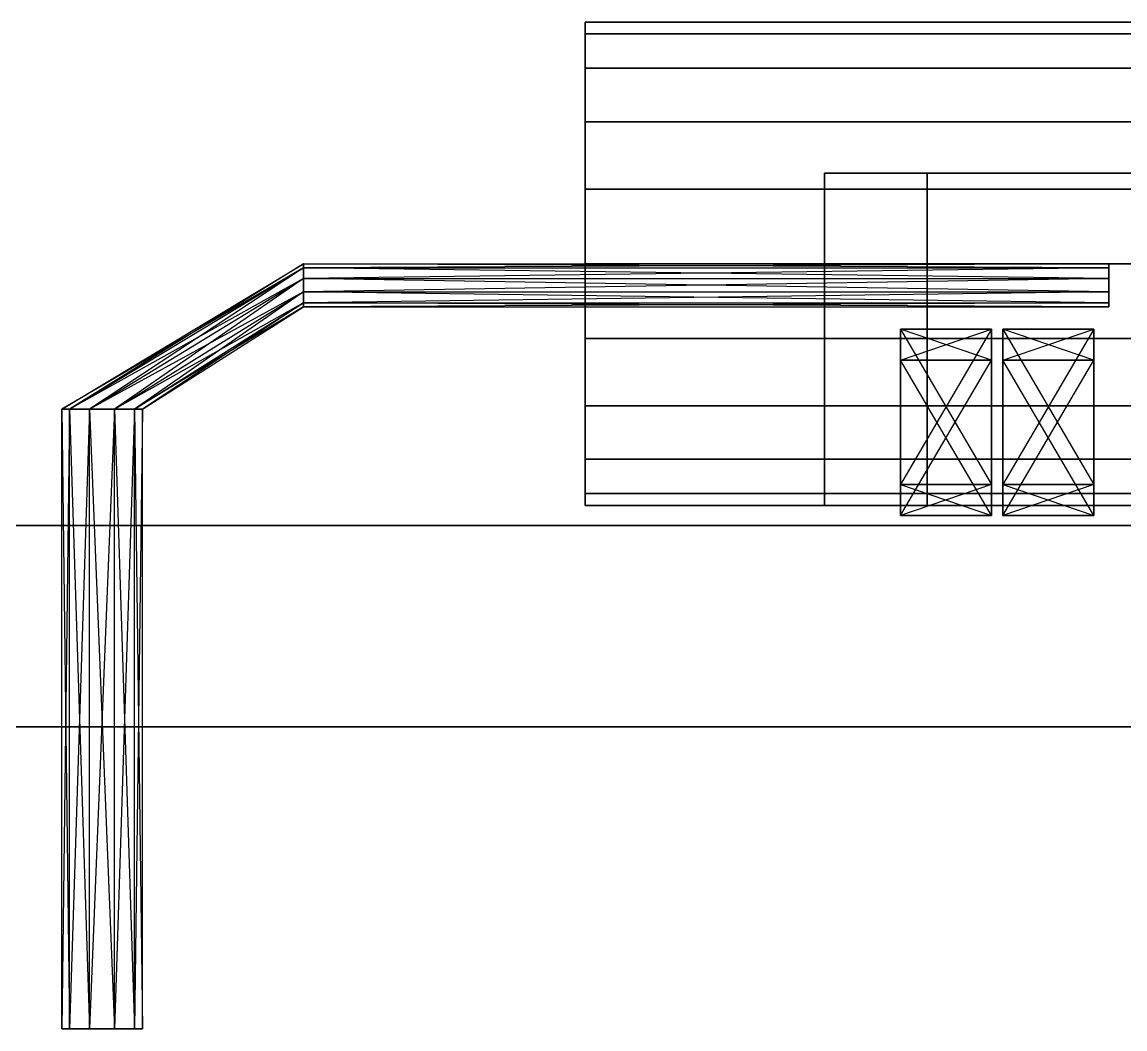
# Model space of a CAD drawing. Extents: x 0 to 4960, y -79 to 258.
# Drawn here: x 2764.4 to 2980, y -78.7 to 118.1 of the extents above; entities that cross this region are included whole.
import ezdxf

# ---------------------------------------------------------------- set-up
doc = ezdxf.new("R2010")
doc.units = 0
doc.layers.add('UB3D', color=1, linetype='CONTINUOUS')

msp = doc.modelspace()

# ---------------------------------------------------------------- linework, layer by layer
at = {"layer": 'UB3D', "color": 53}
for points in [[(3085.511811, 115.797926, -1074.599248), (3085.511811, 118.110217, -1060.00002), (2874.488189, 118.110217, -1060.00002), (2874.488189, 115.797926, -1074.599248)], [(3085.511811, 118.110217, -1060.00002), (3085.511811, 115.797926, -1045.400752), (2874.488189, 115.797926, -1045.400752), (2874.488189, 118.110217, -1060.00002)], [(2874.488189, 70.866142, -1060), (2874.488189, 115.797926, -1074.599248), (2874.488189, 118.110217, -1060.00002)], [(2874.488189, 70.866142, -1060), (2874.488189, 118.110217, -1060.00002), (2874.488189, 115.797926, -1045.400752)], [(3085.511811, 109.087397, -1087.769402), (3085.511811, 115.797926, -1074.599248), (2874.488189, 115.797926, -1074.599248), (2874.488189, 109.087397, -1087.769402)], [(3085.511811, 115.797926, -1045.400752), (3085.511811, 109.087397, -1032.230598), (2874.488189, 109.087397, -1032.230598), (2874.488189, 115.797926, -1045.400752)], [(2874.488189, 70.866142, -1060), (2874.488189, 109.087397, -1087.769402), (2874.488189, 115.797926, -1074.599248)], [(2874.488189, 70.866142, -1060), (2874.488189, 115.797926, -1045.400752), (2874.488189, 109.087397, -1032.230598)], [(3085.511811, 98.635504, -1098.221295), (3085.511811, 109.087397, -1087.769402), (2874.488189, 109.087397, -1087.769402), (2874.488189, 98.635504, -1098.221295)], [(3085.511811, 109.087397, -1032.230598), (3085.511811, 98.635504, -1021.778705), (2874.488189, 98.635504, -1021.778705), (2874.488189, 109.087397, -1032.230598)], [(2874.488189, 70.866142, -1060), (2874.488189, 98.635504, -1098.221295), (2874.488189, 109.087397, -1087.769402)], [(2874.488189, 70.866142, -1060), (2874.488189, 109.087397, -1032.230598), (2874.488189, 98.635504, -1021.778705)], [(3085.511811, 85.46535, -1104.931824), (3085.511811, 98.635504, -1098.221295), (2874.488189, 98.635504, -1098.221295), (2874.488189, 85.46535, -1104.931824)], [(3085.511811, 98.635504, -1021.778705), (3085.511811, 85.46535, -1015.068176), (2874.488189, 85.46535, -1015.068176), (2874.488189, 98.635504, -1021.778705)], [(2874.488189, 70.866142, -1060), (2874.488189, 85.46535, -1104.931824), (2874.488189, 98.635504, -1098.221295)], [(2874.488189, 70.866142, -1060), (2874.488189, 98.635504, -1021.778705), (2874.488189, 85.46535, -1015.068176)], [(3085.511811, 70.866122, -1107.244114), (3085.511811, 85.46535, -1104.931824), (2874.488189, 85.46535, -1104.931824), (2874.488189, 70.866122, -1107.244114)], [(3085.511811, 85.46535, -1015.068176), (3085.511811, 70.866122, -1012.755886), (2874.488189, 70.866122, -1012.755886), (2874.488189, 85.46535, -1015.068176)], [(2874.488189, 70.866142, -1060), (2874.488189, 70.866122, -1107.244114), (2874.488189, 85.46535, -1104.931824)], [(2874.488189, 70.866142, -1060), (2874.488189, 85.46535, -1015.068176), (2874.488189, 70.866122, -1012.755886)], [(2874.488189, 70.866142, -1060), (2874.488189, 23.622067, -1060.00002), (2874.488189, 25.934357, -1074.599248)], [(2874.488189, 70.866142, -1060), (2874.488189, 25.934357, -1074.599248), (2874.488189, 32.644886, -1087.769402)], [(2874.488189, 70.866142, -1060), (2874.488189, 32.644886, -1087.769402), (2874.488189, 43.096779, -1098.221295)], [(2874.488189, 70.866142, -1060), (2874.488189, 43.096779, -1098.221295), (2874.488189, 56.266933, -1104.931824)], [(2874.488189, 70.866142, -1060), (2874.488189, 56.266933, -1104.931824), (2874.488189, 70.866122, -1107.244114)], [(2874.488189, 70.866142, -1060), (2874.488189, 70.866122, -1012.755886), (2874.488189, 56.266933, -1015.068176)], [(2874.488189, 70.866142, -1060), (2874.488189, 56.266933, -1015.068176), (2874.488189, 43.096779, -1021.778705)], [(2874.488189, 70.866142, -1060), (2874.488189, 43.096779, -1021.778705), (2874.488189, 32.644886, -1032.230598)], [(2874.488189, 70.866142, -1060), (2874.488189, 32.644886, -1032.230598), (2874.488189, 25.934357, -1045.400752)], [(3085.511811, 56.266933, -1104.931824), (3085.511811, 70.866122, -1107.244114), (2874.488189, 70.866122, -1107.244114), (2874.488189, 56.266933, -1104.931824)], [(3085.511811, 70.866122, -1012.755886), (3085.511811, 56.266933, -1015.068176), (2874.488189, 56.266933, -1015.068176), (2874.488189, 70.866122, -1012.755886)], [(3085.511811, 43.096779, -1098.221295), (3085.511811, 56.266933, -1104.931824), (2874.488189, 56.266933, -1104.931824), (2874.488189, 43.096779, -1098.221295)], [(3085.511811, 56.266933, -1015.068176), (3085.511811, 43.096779, -1021.778705), (2874.488189, 43.096779, -1021.778705), (2874.488189, 56.266933, -1015.068176)], [(3085.511811, 32.644886, -1087.769402), (3085.511811, 43.096779, -1098.221295), (2874.488189, 43.096779, -1098.221295), (2874.488189, 32.644886, -1087.769402)], [(3085.511811, 43.096779, -1021.778705), (3085.511811, 32.644886, -1032.230598), (2874.488189, 32.644886, -1032.230598), (2874.488189, 43.096779, -1021.778705)], [(3085.511811, 25.934357, -1074.599248), (3085.511811, 32.644886, -1087.769402), (2874.488189, 32.644886, -1087.769402), (2874.488189, 25.934357, -1074.599248)], [(3085.511811, 32.644886, -1032.230598), (3085.511811, 25.934357, -1045.400752), (2874.488189, 25.934357, -1045.400752), (2874.488189, 32.644886, -1032.230598)], [(3085.511811, 23.622067, -1060.00002), (3085.511811, 25.934357, -1074.599248), (2874.488189, 25.934357, -1074.599248), (2874.488189, 23.622067, -1060.00002)], [(3085.511811, 25.934357, -1045.400752), (3085.511811, 23.622067, -1060.00002), (2874.488189, 23.622067, -1060.00002), (2874.488189, 25.934357, -1045.400752)]]:
    msp.add_3dface(points, dxfattribs=at)
at = {"layer": 'UB3D', "color": 27}
for points in [[(2921.259843, 23.622047, -2738.582677), (2921.259843, 23.622047, -2581.102362), (2921.259843, 88.582677, -2581.102362), (2921.259843, 88.582677, -2738.582677)], [(2921.259843, 23.622047, -2581.102362), (3118.110236, 23.622047, -2581.102362), (3118.110236, 88.582677, -2581.102362), (2921.259843, 88.582677, -2581.102362)], [(3118.110236, 23.622047, -2738.582677), (2921.259843, 23.622047, -2738.582677), (2921.259843, 88.582677, -2738.582677), (3118.110236, 88.582677, -2738.582677)], [(3118.110236, 88.582677, -2738.582677), (3118.110236, 88.582677, -2581.102362), (2921.259843, 88.582677, -2581.102362)], [(3118.110236, 88.582677, -2738.582677), (2921.259843, 88.582677, -2581.102362), (2921.259843, 88.582677, -2738.582677)], [(3118.110236, 88.582677, -2738.582677), (2921.259843, 88.582677, -2738.582677), (3118.110236, 88.582677, -2738.582677)], [(2941.338583, 23.622047, -3518.503937), (2941.338583, 23.622047, -3361.023622), (2941.338583, 88.582677, -3361.023622), (2941.338583, 88.582677, -3518.503937)], [(2941.338583, 23.622047, -3361.023622), (3138.188976, 23.622047, -3361.023622), (3138.188976, 88.582677, -3361.023622), (2941.338583, 88.582677, -3361.023622)], [(3138.188976, 23.622047, -3518.503937), (2941.338583, 23.622047, -3518.503937), (2941.338583, 88.582677, -3518.503937), (3138.188976, 88.582677, -3518.503937)], [(3138.188976, 88.582677, -3518.503937), (3138.188976, 88.582677, -3361.023622), (2941.338583, 88.582677, -3361.023622)], [(3138.188976, 88.582677, -3518.503937), (2941.338583, 88.582677, -3361.023622), (2941.338583, 88.582677, -3518.503937)], [(3138.188976, 88.582677, -3518.503937), (2941.338583, 88.582677, -3518.503937), (3138.188976, 88.582677, -3518.503937)], [(2921.259843, 23.622047, -2738.582677), (2921.259843, 23.622047, -2581.102362), (3118.110236, 23.622047, -2581.102362)], [(2921.259843, 23.622047, -2738.582677), (3118.110236, 23.622047, -2581.102362), (3118.110236, 23.622047, -2738.582677)], [(2921.259843, 23.622047, -2738.582677), (3118.110236, 23.622047, -2738.582677), (2921.259843, 23.622047, -2738.582677)], [(2941.338583, 23.622047, -3518.503937), (2941.338583, 23.622047, -3361.023622), (3138.188976, 23.622047, -3361.023622)], [(2941.338583, 23.622047, -3518.503937), (3138.188976, 23.622047, -3361.023622), (3138.188976, 23.622047, -3518.503937)], [(2941.338583, 23.622047, -3518.503937), (3138.188976, 23.622047, -3518.503937), (2941.338583, 23.622047, -3518.503937)]]:
    msp.add_3dface(points, dxfattribs=at)
at = {"layer": 'UB3D', "color": 254}
for points in [[(2819.370079, 70.065157, -1055.370079), (2772.125984, 42.423071, -1060), (2819.370079, 70.870118, -1060)], [(2772.125984, 42.423071, -1060), (2819.370079, 70.870118, -1060), (2773.629921, 42.423071, -1064.629921)], [(2773.629921, 42.423071, -1055.370079), (2819.370079, 70.065157, -1055.370079), (2772.125984, 42.423071, -1060)], [(2819.370079, 70.870118, -1060), (2773.629921, 42.423071, -1064.629921), (2819.370079, 70.065157, -1064.629921)], [(2819.370079, 67.957953, -1052.511811), (2773.629921, 42.423071, -1055.370079), (2819.370079, 70.065157, -1055.370079)], [(2773.629921, 42.423071, -1064.629921), (2819.370079, 70.065157, -1064.629921), (2777.566929, 42.423071, -1067.488189)], [(2819.370079, 70.065157, -1064.629921), (2777.566929, 42.423071, -1067.488189), (2819.370079, 67.957953, -1067.488189)], [(2819.370079, 70.065157, -1055.370079), (2976.850394, 70.065157, -1055.370079), (2819.370079, 70.870118, -1060)], [(2976.850394, 70.065157, -1055.370079), (2819.370079, 70.870118, -1060), (2976.850394, 70.870118, -1060)], [(2819.370079, 70.870118, -1060), (2976.850394, 70.870118, -1060), (2819.370079, 70.065157, -1064.629921)], [(2976.850394, 70.870118, -1060), (2819.370079, 70.065157, -1064.629921), (2976.850394, 70.065157, -1064.629921)], [(2819.370079, 67.957953, -1052.511811), (2976.850394, 67.957953, -1052.511811), (2819.370079, 70.065157, -1055.370079)], [(2976.850394, 67.957953, -1052.511811), (2819.370079, 70.065157, -1055.370079), (2976.850394, 70.065157, -1055.370079)], [(2819.370079, 70.065157, -1064.629921), (2976.850394, 70.065157, -1064.629921), (2819.370079, 67.957953, -1067.488189)], [(2976.850394, 70.065157, -1064.629921), (2819.370079, 67.957953, -1067.488189), (2976.850394, 67.957953, -1067.488189)], [(2976.850394, 66.655709, -1060), (2976.850394, 70.065157, -1064.629921), (2976.850394, 70.870118, -1060)], [(2976.850394, 66.655709, -1060), (2976.850394, 70.870118, -1060), (2976.850394, 70.065157, -1055.370079)], [(2976.850394, 66.655709, -1060), (2976.850394, 67.957953, -1067.488189), (2976.850394, 70.065157, -1064.629921)], [(2976.850394, 66.655709, -1060), (2976.850394, 70.065157, -1055.370079), (2976.850394, 67.957953, -1052.511811)], [(2777.566929, 42.423071, -1052.511811), (2819.370079, 67.957953, -1052.511811), (2773.629921, 42.423071, -1055.370079)], [(2819.370079, 65.353465, -1052.511811), (2777.566929, 42.423071, -1052.511811), (2819.370079, 67.957953, -1052.511811)], [(2777.566929, 42.423071, -1067.488189), (2819.370079, 67.957953, -1067.488189), (2782.433071, 42.423071, -1067.488189)], [(2819.370079, 67.957953, -1067.488189), (2782.433071, 42.423071, -1067.488189), (2819.370079, 65.353465, -1067.488189)], [(2819.370079, 65.353465, -1052.511811), (2976.850394, 65.353465, -1052.511811), (2819.370079, 67.957953, -1052.511811)], [(2976.850394, 65.353465, -1052.511811), (2819.370079, 67.957953, -1052.511811), (2976.850394, 67.957953, -1052.511811)], [(2819.370079, 67.957953, -1067.488189), (2976.850394, 67.957953, -1067.488189), (2819.370079, 65.353465, -1067.488189)], [(2976.850394, 67.957953, -1067.488189), (2819.370079, 65.353465, -1067.488189), (2976.850394, 65.353465, -1067.488189)], [(2976.850394, 66.655709, -1060), (2976.850394, 65.353465, -1067.488189), (2976.850394, 67.957953, -1067.488189)], [(2976.850394, 66.655709, -1060), (2976.850394, 67.957953, -1052.511811), (2976.850394, 65.353465, -1052.511811)], [(2782.433071, 42.423071, -1052.511811), (2819.370079, 65.353465, -1052.511811), (2777.566929, 42.423071, -1052.511811)], [(2819.370079, 63.246299, -1055.370079), (2782.433071, 42.423071, -1052.511811), (2819.370079, 65.353465, -1052.511811)], [(2782.433071, 42.423071, -1067.488189), (2819.370079, 65.353465, -1067.488189), (2786.370079, 42.423071, -1064.629921)], [(2819.370079, 65.353465, -1067.488189), (2786.370079, 42.423071, -1064.629921), (2819.370079, 63.246299, -1064.629921)], [(2819.370079, 63.246299, -1055.370079), (2976.850394, 63.246299, -1055.370079), (2819.370079, 65.353465, -1052.511811)], [(2976.850394, 63.246299, -1055.370079), (2819.370079, 65.353465, -1052.511811), (2976.850394, 65.353465, -1052.511811)], [(2819.370079, 65.353465, -1067.488189), (2976.850394, 65.353465, -1067.488189), (2819.370079, 63.246299, -1064.629921)], [(2976.850394, 65.353465, -1067.488189), (2819.370079, 63.246299, -1064.629921), (2976.850394, 63.246299, -1064.629921)], [(2976.850394, 66.655709, -1060), (2976.850394, 62.441339, -1060), (2976.850394, 63.246299, -1064.629921)], [(2976.850394, 66.655709, -1060), (2976.850394, 63.246299, -1064.629921), (2976.850394, 65.353465, -1067.488189)], [(2976.850394, 66.655709, -1060), (2976.850394, 65.353465, -1052.511811), (2976.850394, 63.246299, -1055.370079)], [(2976.850394, 66.655709, -1060), (2976.850394, 63.246299, -1055.370079), (2976.850394, 62.441339, -1060)], [(2786.370079, 42.423071, -1060), (2819.370079, 63.246299, -1055.370079), (2782.433071, 42.423071, -1052.511811)], [(2819.370079, 62.441339, -1060), (2786.370079, 42.423071, -1060), (2819.370079, 63.246299, -1055.370079)], [(2786.370079, 42.423071, -1064.629921), (2819.370079, 63.246299, -1064.629921), (2787.874016, 42.423071, -1060)], [(2819.370079, 63.246299, -1064.629921), (2787.874016, 42.423071, -1060), (2819.370079, 62.441339, -1060)], [(2819.370079, 62.441339, -1060), (2976.850394, 62.441339, -1060), (2819.370079, 63.246299, -1055.370079)], [(2976.850394, 62.441339, -1060), (2819.370079, 63.246299, -1055.370079), (2976.850394, 63.246299, -1055.370079)], [(2819.370079, 63.246299, -1064.629921), (2976.850394, 63.246299, -1064.629921), (2819.370079, 62.441339, -1060)], [(2976.850394, 63.246299, -1064.629921), (2819.370079, 62.441339, -1060), (2976.850394, 62.441339, -1060)], [(2787.874016, 42.423071, -1060), (2819.370079, 62.441339, -1060), (2786.370079, 42.423071, -1060)], [(2953.897598, 52.001299, -2602.913386), (2936.102402, 52.001299, -2602.913386), (2953.897598, 58.070866, -2602.913386)], [(2936.102402, 52.001299, -2602.913386), (2953.897598, 58.070866, -2602.913386), (2936.102402, 58.070866, -2602.913386)], [(2953.897598, 58.070866, -2602.913386), (2936.102402, 58.070866, -2602.913386), (2953.897598, 58.070866, -2555.669291)], [(2936.102402, 58.070866, -2602.913386), (2953.897598, 58.070866, -2555.669291), (2936.102402, 58.070866, -2555.669291)], [(2953.897598, 58.070866, -2555.669291), (2936.102402, 58.070866, -2555.669291), (2953.897598, 27.723071, -2555.669291)], [(2936.102402, 58.070866, -2555.669291), (2953.897598, 27.723071, -2555.669291), (2936.102402, 27.723071, -2555.669291)], [(2936.102402, 52.001299, -2563.543307), (2936.102402, 27.723071, -2555.669291), (2936.102402, 58.070866, -2555.669291)], [(2936.102402, 27.723071, -2555.669291), (2936.102402, 58.070866, -2555.669291), (2936.102402, 52.001299, -2563.543307)], [(2936.102402, 58.070866, -2555.669291), (2936.102402, 52.001299, -2563.543307), (2936.102402, 52.001299, -2602.913386)], [(2936.102402, 52.001299, -2563.543307), (2936.102402, 52.001299, -2602.913386), (2936.102402, 58.070866, -2555.669291)], [(2936.102402, 52.001299, -2602.913386), (2936.102402, 58.070866, -2555.669291), (2936.102402, 58.070866, -2602.913386)], [(2936.102402, 58.070866, -2555.669291), (2936.102402, 58.070866, -2602.913386), (2936.102402, 52.001299, -2602.913386)], [(2936.102402, 52.001299, -2717.086614), (2953.897598, 52.001299, -2717.086614), (2936.102402, 58.070866, -2717.086614)], [(2953.897598, 52.001299, -2717.086614), (2936.102402, 58.070866, -2717.086614), (2953.897598, 58.070866, -2717.086614)], [(2936.102402, 58.070866, -2717.086614), (2953.897598, 58.070866, -2717.086614), (2936.102402, 58.070866, -2764.330709)], [(2953.897598, 58.070866, -2717.086614), (2936.102402, 58.070866, -2764.330709), (2953.897598, 58.070866, -2764.330709)], [(2936.102402, 58.070866, -2764.330709), (2953.897598, 58.070866, -2764.330709), (2936.102402, 27.723071, -2764.330709)], [(2953.897598, 58.070866, -2764.330709), (2936.102402, 27.723071, -2764.330709), (2953.897598, 27.723071, -2764.330709)], [(2936.102402, 52.001299, -2756.456693), (2936.102402, 27.723071, -2764.330709), (2936.102402, 58.070866, -2764.330709)], [(2936.102402, 27.723071, -2764.330709), (2936.102402, 58.070866, -2764.330709), (2936.102402, 52.001299, -2756.456693)], [(2936.102402, 58.070866, -2764.330709), (2936.102402, 52.001299, -2756.456693), (2936.102402, 52.001299, -2717.086614)], [(2936.102402, 52.001299, -2756.456693), (2936.102402, 52.001299, -2717.086614), (2936.102402, 58.070866, -2764.330709)], [(2936.102402, 52.001299, -2717.086614), (2936.102402, 58.070866, -2764.330709), (2936.102402, 58.070866, -2717.086614)], [(2936.102402, 58.070866, -2764.330709), (2936.102402, 58.070866, -2717.086614), (2936.102402, 52.001299, -2717.086614)], [(2953.897598, 52.001299, -2563.543307), (2953.897598, 27.723071, -2555.669291), (2953.897598, 58.070866, -2555.669291)], [(2953.897598, 27.723071, -2555.669291), (2953.897598, 58.070866, -2555.669291), (2953.897598, 52.001299, -2563.543307)], [(2953.897598, 58.070866, -2555.669291), (2953.897598, 52.001299, -2563.543307), (2953.897598, 52.001299, -2602.913386)], [(2953.897598, 52.001299, -2563.543307), (2953.897598, 52.001299, -2602.913386), (2953.897598, 58.070866, -2555.669291)], [(2953.897598, 52.001299, -2602.913386), (2953.897598, 58.070866, -2555.669291), (2953.897598, 58.070866, -2602.913386)], [(2953.897598, 58.070866, -2555.669291), (2953.897598, 58.070866, -2602.913386), (2953.897598, 52.001299, -2602.913386)], [(2953.897598, 52.001299, -2756.456693), (2953.897598, 27.723071, -2764.330709), (2953.897598, 58.070866, -2764.330709)], [(2953.897598, 27.723071, -2764.330709), (2953.897598, 58.070866, -2764.330709), (2953.897598, 52.001299, -2756.456693)], [(2953.897598, 58.070866, -2764.330709), (2953.897598, 52.001299, -2756.456693), (2953.897598, 52.001299, -2717.086614)], [(2953.897598, 52.001299, -2756.456693), (2953.897598, 52.001299, -2717.086614), (2953.897598, 58.070866, -2764.330709)], [(2953.897598, 52.001299, -2717.086614), (2953.897598, 58.070866, -2764.330709), (2953.897598, 58.070866, -2717.086614)], [(2953.897598, 58.070866, -2764.330709), (2953.897598, 58.070866, -2717.086614), (2953.897598, 52.001299, -2717.086614)], [(2973.897598, 52.001299, -3382.913386), (2956.102402, 52.001299, -3382.913386), (2973.897598, 58.070866, -3382.913386)], [(2956.102402, 52.001299, -3382.913386), (2973.897598, 58.070866, -3382.913386), (2956.102402, 58.070866, -3382.913386)], [(2973.897598, 58.070866, -3382.913386), (2956.102402, 58.070866, -3382.913386), (2973.897598, 58.070866, -3335.669291)], [(2956.102402, 58.070866, -3382.913386), (2973.897598, 58.070866, -3335.669291), (2956.102402, 58.070866, -3335.669291)], [(2973.897598, 58.070866, -3335.669291), (2956.102402, 58.070866, -3335.669291), (2973.897598, 27.723071, -3335.669291)], [(2956.102402, 58.070866, -3335.669291), (2973.897598, 27.723071, -3335.669291), (2956.102402, 27.723071, -3335.669291)], [(2956.102402, 52.001299, -3343.543307), (2956.102402, 27.723071, -3335.669291), (2956.102402, 58.070866, -3335.669291)], [(2956.102402, 27.723071, -3335.669291), (2956.102402, 58.070866, -3335.669291), (2956.102402, 52.001299, -3343.543307)], [(2956.102402, 58.070866, -3335.669291), (2956.102402, 52.001299, -3343.543307), (2956.102402, 52.001299, -3382.913386)], [(2956.102402, 52.001299, -3343.543307), (2956.102402, 52.001299, -3382.913386), (2956.102402, 58.070866, -3335.669291)], [(2956.102402, 52.001299, -3382.913386), (2956.102402, 58.070866, -3335.669291), (2956.102402, 58.070866, -3382.913386)], [(2956.102402, 58.070866, -3335.669291), (2956.102402, 58.070866, -3382.913386), (2956.102402, 52.001299, -3382.913386)], [(2956.102402, 52.001299, -3497.086614), (2973.897598, 52.001299, -3497.086614), (2956.102402, 58.070866, -3497.086614)], [(2973.897598, 52.001299, -3497.086614), (2956.102402, 58.070866, -3497.086614), (2973.897598, 58.070866, -3497.086614)], [(2956.102402, 58.070866, -3497.086614), (2973.897598, 58.070866, -3497.086614), (2956.102402, 58.070866, -3544.330709)], [(2973.897598, 58.070866, -3497.086614), (2956.102402, 58.070866, -3544.330709), (2973.897598, 58.070866, -3544.330709)], [(2956.102402, 58.070866, -3544.330709), (2973.897598, 58.070866, -3544.330709), (2956.102402, 27.723071, -3544.330709)], [(2973.897598, 58.070866, -3544.330709), (2956.102402, 27.723071, -3544.330709), (2973.897598, 27.723071, -3544.330709)], [(2956.102402, 52.001299, -3536.456693), (2956.102402, 27.723071, -3544.330709), (2956.102402, 58.070866, -3544.330709)], [(2956.102402, 27.723071, -3544.330709), (2956.102402, 58.070866, -3544.330709), (2956.102402, 52.001299, -3536.456693)], [(2956.102402, 58.070866, -3544.330709), (2956.102402, 52.001299, -3536.456693), (2956.102402, 52.001299, -3497.086614)], [(2956.102402, 52.001299, -3536.456693), (2956.102402, 52.001299, -3497.086614), (2956.102402, 58.070866, -3544.330709)], [(2956.102402, 52.001299, -3497.086614), (2956.102402, 58.070866, -3544.330709), (2956.102402, 58.070866, -3497.086614)], [(2956.102402, 58.070866, -3544.330709), (2956.102402, 58.070866, -3497.086614), (2956.102402, 52.001299, -3497.086614)], [(2973.897598, 52.001299, -3343.543307), (2973.897598, 27.723071, -3335.669291), (2973.897598, 58.070866, -3335.669291)], [(2973.897598, 27.723071, -3335.669291), (2973.897598, 58.070866, -3335.669291), (2973.897598, 52.001299, -3343.543307)], [(2973.897598, 58.070866, -3335.669291), (2973.897598, 52.001299, -3343.543307), (2973.897598, 52.001299, -3382.913386)], [(2973.897598, 52.001299, -3343.543307), (2973.897598, 52.001299, -3382.913386), (2973.897598, 58.070866, -3335.669291)], [(2973.897598, 52.001299, -3382.913386), (2973.897598, 58.070866, -3335.669291), (2973.897598, 58.070866, -3382.913386)], [(2973.897598, 58.070866, -3335.669291), (2973.897598, 58.070866, -3382.913386), (2973.897598, 52.001299, -3382.913386)], [(2973.897598, 52.001299, -3536.456693), (2973.897598, 27.723071, -3544.330709), (2973.897598, 58.070866, -3544.330709)], [(2973.897598, 27.723071, -3544.330709), (2973.897598, 58.070866, -3544.330709), (2973.897598, 52.001299, -3536.456693)], [(2973.897598, 58.070866, -3544.330709), (2973.897598, 52.001299, -3536.456693), (2973.897598, 52.001299, -3497.086614)], [(2973.897598, 52.001299, -3536.456693), (2973.897598, 52.001299, -3497.086614), (2973.897598, 58.070866, -3544.330709)], [(2973.897598, 52.001299, -3497.086614), (2973.897598, 58.070866, -3544.330709), (2973.897598, 58.070866, -3497.086614)], [(2973.897598, 58.070866, -3544.330709), (2973.897598, 58.070866, -3497.086614), (2973.897598, 52.001299, -3497.086614)], [(2953.897598, 21.653543, -2563.543307), (2936.102402, 21.653543, -2563.543307), (2953.897598, 52.001299, -2563.543307)], [(2936.102402, 21.653543, -2563.543307), (2953.897598, 52.001299, -2563.543307), (2936.102402, 52.001299, -2563.543307)], [(2953.897598, 52.001299, -2563.543307), (2936.102402, 52.001299, -2563.543307), (2953.897598, 52.001299, -2602.913386)], [(2936.102402, 52.001299, -2563.543307), (2953.897598, 52.001299, -2602.913386), (2936.102402, 52.001299, -2602.913386)], [(2936.102402, 27.723071, -2555.669291), (2936.102402, 21.653543, -2563.543307), (2936.102402, 52.001299, -2563.543307)], [(2936.102402, 21.653543, -2563.543307), (2936.102402, 52.001299, -2563.543307), (2936.102402, 27.723071, -2555.669291)], [(2936.102402, 21.653543, -2756.456693), (2953.897598, 21.653543, -2756.456693), (2936.102402, 52.001299, -2756.456693)], [(2953.897598, 21.653543, -2756.456693), (2936.102402, 52.001299, -2756.456693), (2953.897598, 52.001299, -2756.456693)], [(2936.102402, 52.001299, -2756.456693), (2953.897598, 52.001299, -2756.456693), (2936.102402, 52.001299, -2717.086614)], [(2953.897598, 52.001299, -2756.456693), (2936.102402, 52.001299, -2717.086614), (2953.897598, 52.001299, -2717.086614)], [(2936.102402, 21.653543, -2764.330709), (2936.102402, 21.653543, -2756.456693), (2936.102402, 52.001299, -2756.456693)], [(2936.102402, 21.653543, -2756.456693), (2936.102402, 52.001299, -2756.456693), (2936.102402, 27.723071, -2764.330709)], [(2953.897598, 21.653543, -2555.669291), (2953.897598, 21.653543, -2563.543307), (2953.897598, 52.001299, -2563.543307)], [(2953.897598, 21.653543, -2563.543307), (2953.897598, 52.001299, -2563.543307), (2953.897598, 27.723071, -2555.669291)], [(2953.897598, 27.723071, -2764.330709), (2953.897598, 21.653543, -2756.456693), (2953.897598, 52.001299, -2756.456693)], [(2953.897598, 21.653543, -2756.456693), (2953.897598, 52.001299, -2756.456693), (2953.897598, 27.723071, -2764.330709)], [(2973.897598, 21.653543, -3343.543307), (2956.102402, 21.653543, -3343.543307), (2973.897598, 52.001299, -3343.543307)], [(2956.102402, 21.653543, -3343.543307), (2973.897598, 52.001299, -3343.543307), (2956.102402, 52.001299, -3343.543307)], [(2973.897598, 52.001299, -3343.543307), (2956.102402, 52.001299, -3343.543307), (2973.897598, 52.001299, -3382.913386)], [(2956.102402, 52.001299, -3343.543307), (2973.897598, 52.001299, -3382.913386), (2956.102402, 52.001299, -3382.913386)], [(2956.102402, 27.723071, -3335.669291), (2956.102402, 21.653543, -3343.543307), (2956.102402, 52.001299, -3343.543307)], [(2956.102402, 21.653543, -3343.543307), (2956.102402, 52.001299, -3343.543307), (2956.102402, 27.723071, -3335.669291)], [(2956.102402, 21.653543, -3536.456693), (2973.897598, 21.653543, -3536.456693), (2956.102402, 52.001299, -3536.456693)], [(2973.897598, 21.653543, -3536.456693), (2956.102402, 52.001299, -3536.456693), (2973.897598, 52.001299, -3536.456693)], [(2956.102402, 52.001299, -3536.456693), (2973.897598, 52.001299, -3536.456693), (2956.102402, 52.001299, -3497.086614)], [(2973.897598, 52.001299, -3536.456693), (2956.102402, 52.001299, -3497.086614), (2973.897598, 52.001299, -3497.086614)], [(2956.102402, 21.653543, -3544.330709), (2956.102402, 21.653543, -3536.456693), (2956.102402, 52.001299, -3536.456693)], [(2956.102402, 21.653543, -3536.456693), (2956.102402, 52.001299, -3536.456693), (2956.102402, 27.723071, -3544.330709)], [(2973.897598, 21.653543, -3335.669291), (2973.897598, 21.653543, -3343.543307), (2973.897598, 52.001299, -3343.543307)], [(2973.897598, 21.653543, -3343.543307), (2973.897598, 52.001299, -3343.543307), (2973.897598, 27.723071, -3335.669291)], [(2973.897598, 27.723071, -3544.330709), (2973.897598, 21.653543, -3536.456693), (2973.897598, 52.001299, -3536.456693)], [(2973.897598, 21.653543, -3536.456693), (2973.897598, 52.001299, -3536.456693), (2973.897598, 27.723071, -3544.330709)], [(2773.629921, -78.740157, -1055.370079), (2773.629921, 42.423071, -1055.370079), (2772.125984, -78.740157, -1060)], [(2773.629921, 42.423071, -1055.370079), (2772.125984, -78.740157, -1060), (2772.125984, 42.423071, -1060)], [(2772.125984, -78.740157, -1060), (2772.125984, 42.423071, -1060), (2773.629921, -78.740157, -1064.629921)], [(2772.125984, 42.423071, -1060), (2773.629921, -78.740157, -1064.629921), (2773.629921, 42.423071, -1064.629921)], [(2777.566929, -78.740157, -1052.511811), (2777.566929, 42.423071, -1052.511811), (2773.629921, -78.740157, -1055.370079)], [(2777.566929, 42.423071, -1052.511811), (2773.629921, -78.740157, -1055.370079), (2773.629921, 42.423071, -1055.370079)], [(2773.629921, -78.740157, -1064.629921), (2773.629921, 42.423071, -1064.629921), (2777.566929, -78.740157, -1067.488189)], [(2773.629921, 42.423071, -1064.629921), (2777.566929, -78.740157, -1067.488189), (2777.566929, 42.423071, -1067.488189)], [(2782.433071, -78.740157, -1052.511811), (2782.433071, 42.423071, -1052.511811), (2777.566929, -78.740157, -1052.511811)], [(2782.433071, 42.423071, -1052.511811), (2777.566929, -78.740157, -1052.511811), (2777.566929, 42.423071, -1052.511811)], [(2777.566929, -78.740157, -1067.488189), (2777.566929, 42.423071, -1067.488189), (2782.433071, -78.740157, -1067.488189)], [(2777.566929, 42.423071, -1067.488189), (2782.433071, -78.740157, -1067.488189), (2782.433071, 42.423071, -1067.488189)], [(2786.370079, -78.740157, -1055.370079), (2786.370079, 42.423071, -1060), (2782.433071, -78.740157, -1052.511811)], [(2786.370079, 42.423071, -1060), (2782.433071, -78.740157, -1052.511811), (2782.433071, 42.423071, -1052.511811)], [(2782.433071, -78.740157, -1067.488189), (2782.433071, 42.423071, -1067.488189), (2786.370079, -78.740157, -1064.629921)], [(2782.433071, 42.423071, -1067.488189), (2786.370079, -78.740157, -1064.629921), (2786.370079, 42.423071, -1064.629921)], [(2787.874016, -78.740157, -1060), (2787.874016, 42.423071, -1060), (2786.370079, -78.740157, -1055.370079)], [(2787.874016, 42.423071, -1060), (2786.370079, -78.740157, -1055.370079), (2786.370079, 42.423071, -1060)], [(2786.370079, -78.740157, -1064.629921), (2786.370079, 42.423071, -1064.629921), (2787.874016, -78.740157, -1060)], [(2786.370079, 42.423071, -1064.629921), (2787.874016, -78.740157, -1060), (2787.874016, 42.423071, -1060)], [(2953.897598, 27.723071, -2555.669291), (2936.102402, 27.723071, -2555.669291), (2953.897598, 27.723071, -2543.858268)], [(2936.102402, 27.723071, -2555.669291), (2953.897598, 27.723071, -2543.858268), (2936.102402, 27.723071, -2543.858268)], [(2953.897598, 27.723071, -2543.858268), (2936.102402, 27.723071, -2543.858268), (2953.897598, 21.653543, -2543.858268)], [(2936.102402, 27.723071, -2543.858268), (2953.897598, 21.653543, -2543.858268), (2936.102402, 21.653543, -2543.858268)], [(2936.102402, 21.653543, -2543.858268), (2936.102402, 27.723071, -2543.858268), (2936.102402, 21.653543, -2555.669291)], [(2936.102402, 27.723071, -2543.858268), (2936.102402, 21.653543, -2555.669291), (2936.102402, 27.723071, -2555.669291)], [(2936.102402, 21.653543, -2555.669291), (2936.102402, 27.723071, -2555.669291), (2936.102402, 21.653543, -2563.543307)], [(2936.102402, 27.723071, -2764.330709), (2953.897598, 27.723071, -2764.330709), (2936.102402, 27.723071, -2776.141732)], [(2953.897598, 27.723071, -2764.330709), (2936.102402, 27.723071, -2776.141732), (2953.897598, 27.723071, -2776.141732)], [(2936.102402, 27.723071, -2776.141732), (2953.897598, 27.723071, -2776.141732), (2936.102402, 21.653543, -2776.141732)], [(2953.897598, 27.723071, -2776.141732), (2936.102402, 21.653543, -2776.141732), (2953.897598, 21.653543, -2776.141732)], [(2936.102402, 27.723071, -2776.141732), (2936.102402, 21.653543, -2776.141732), (2936.102402, 27.723071, -2764.330709)], [(2936.102402, 21.653543, -2776.141732), (2936.102402, 27.723071, -2764.330709), (2936.102402, 21.653543, -2764.330709)], [(2936.102402, 27.723071, -2764.330709), (2936.102402, 21.653543, -2764.330709), (2936.102402, 21.653543, -2756.456693)], [(2953.897598, 27.723071, -2543.858268), (2953.897598, 21.653543, -2543.858268), (2953.897598, 27.723071, -2555.669291)], [(2953.897598, 21.653543, -2543.858268), (2953.897598, 27.723071, -2555.669291), (2953.897598, 21.653543, -2555.669291)], [(2953.897598, 27.723071, -2555.669291), (2953.897598, 21.653543, -2555.669291), (2953.897598, 21.653543, -2563.543307)], [(2953.897598, 21.653543, -2776.141732), (2953.897598, 27.723071, -2776.141732), (2953.897598, 21.653543, -2764.330709)], [(2953.897598, 27.723071, -2776.141732), (2953.897598, 21.653543, -2764.330709), (2953.897598, 27.723071, -2764.330709)], [(2953.897598, 21.653543, -2764.330709), (2953.897598, 27.723071, -2764.330709), (2953.897598, 21.653543, -2756.456693)], [(2973.897598, 27.723071, -3335.669291), (2956.102402, 27.723071, -3335.669291), (2973.897598, 27.723071, -3323.858268)], [(2956.102402, 27.723071, -3335.669291), (2973.897598, 27.723071, -3323.858268), (2956.102402, 27.723071, -3323.858268)], [(2973.897598, 27.723071, -3323.858268), (2956.102402, 27.723071, -3323.858268), (2973.897598, 21.653543, -3323.858268)], [(2956.102402, 27.723071, -3323.858268), (2973.897598, 21.653543, -3323.858268), (2956.102402, 21.653543, -3323.858268)], [(2956.102402, 21.653543, -3323.858268), (2956.102402, 27.723071, -3323.858268), (2956.102402, 21.653543, -3335.669291)], [(2956.102402, 27.723071, -3323.858268), (2956.102402, 21.653543, -3335.669291), (2956.102402, 27.723071, -3335.669291)], [(2956.102402, 21.653543, -3335.669291), (2956.102402, 27.723071, -3335.669291), (2956.102402, 21.653543, -3343.543307)], [(2956.102402, 27.723071, -3544.330709), (2973.897598, 27.723071, -3544.330709), (2956.102402, 27.723071, -3556.141732)], [(2973.897598, 27.723071, -3544.330709), (2956.102402, 27.723071, -3556.141732), (2973.897598, 27.723071, -3556.141732)], [(2956.102402, 27.723071, -3556.141732), (2973.897598, 27.723071, -3556.141732), (2956.102402, 21.653543, -3556.141732)], [(2973.897598, 27.723071, -3556.141732), (2956.102402, 21.653543, -3556.141732), (2973.897598, 21.653543, -3556.141732)], [(2956.102402, 27.723071, -3556.141732), (2956.102402, 21.653543, -3556.141732), (2956.102402, 27.723071, -3544.330709)], [(2956.102402, 21.653543, -3556.141732), (2956.102402, 27.723071, -3544.330709), (2956.102402, 21.653543, -3544.330709)], [(2956.102402, 27.723071, -3544.330709), (2956.102402, 21.653543, -3544.330709), (2956.102402, 21.653543, -3536.456693)], [(2973.897598, 27.723071, -3323.858268), (2973.897598, 21.653543, -3323.858268), (2973.897598, 27.723071, -3335.669291)], [(2973.897598, 21.653543, -3323.858268), (2973.897598, 27.723071, -3335.669291), (2973.897598, 21.653543, -3335.669291)], [(2973.897598, 27.723071, -3335.669291), (2973.897598, 21.653543, -3335.669291), (2973.897598, 21.653543, -3343.543307)], [(2973.897598, 21.653543, -3556.141732), (2973.897598, 27.723071, -3556.141732), (2973.897598, 21.653543, -3544.330709)], [(2973.897598, 27.723071, -3556.141732), (2973.897598, 21.653543, -3544.330709), (2973.897598, 27.723071, -3544.330709)], [(2973.897598, 21.653543, -3544.330709), (2973.897598, 27.723071, -3544.330709), (2973.897598, 21.653543, -3536.456693)], [(2953.897598, 21.653543, -2543.858268), (2936.102402, 21.653543, -2543.858268), (2953.897598, 21.653543, -2563.543307)], [(2936.102402, 21.653543, -2543.858268), (2953.897598, 21.653543, -2563.543307), (2936.102402, 21.653543, -2563.543307)], [(2936.102402, 21.653543, -2776.141732), (2953.897598, 21.653543, -2776.141732), (2936.102402, 21.653543, -2756.456693)], [(2953.897598, 21.653543, -2776.141732), (2936.102402, 21.653543, -2756.456693), (2953.897598, 21.653543, -2756.456693)], [(2973.897598, 21.653543, -3323.858268), (2956.102402, 21.653543, -3323.858268), (2973.897598, 21.653543, -3343.543307)], [(2956.102402, 21.653543, -3323.858268), (2973.897598, 21.653543, -3343.543307), (2956.102402, 21.653543, -3343.543307)], [(2956.102402, 21.653543, -3556.141732), (2973.897598, 21.653543, -3556.141732), (2956.102402, 21.653543, -3536.456693)], [(2973.897598, 21.653543, -3556.141732), (2956.102402, 21.653543, -3536.456693), (2973.897598, 21.653543, -3536.456693)], [(2780, -78.740157, -1060), (2773.629921, -78.740157, -1055.370079), (2772.125984, -78.740157, -1060)], [(2780, -78.740157, -1060), (2772.125984, -78.740157, -1060), (2773.629921, -78.740157, -1064.629921)], [(2780, -78.740157, -1060), (2777.566929, -78.740157, -1052.511811), (2773.629921, -78.740157, -1055.370079)], [(2780, -78.740157, -1060), (2773.629921, -78.740157, -1064.629921), (2777.566929, -78.740157, -1067.488189)], [(2780, -78.740157, -1060), (2782.433071, -78.740157, -1052.511811), (2777.566929, -78.740157, -1052.511811)], [(2780, -78.740157, -1060), (2777.566929, -78.740157, -1067.488189), (2782.433071, -78.740157, -1067.488189)], [(2780, -78.740157, -1060), (2787.874016, -78.740157, -1060), (2786.370079, -78.740157, -1055.370079)], [(2780, -78.740157, -1060), (2786.370079, -78.740157, -1055.370079), (2782.433071, -78.740157, -1052.511811)], [(2780, -78.740157, -1060), (2782.433071, -78.740157, -1067.488189), (2786.370079, -78.740157, -1064.629921)], [(2780, -78.740157, -1060), (2786.370079, -78.740157, -1064.629921), (2787.874016, -78.740157, -1060)]]:
    msp.add_3dface(points, dxfattribs=at)
at = {"layer": 'UB3D', "color": 94}
for points in [[(0, 19.685039, -3870), (4960.050236, 19.685039, -3870), (4960.050236, -19.685039, -3870), (0, -19.685039, -3870)], [(4960.050236, 19.685039, -719.999961), (0, 19.685039, -719.999961), (0, -19.685039, -719.999961), (4960.050236, -19.685039, -719.999961)], [(0, 19.685039, -719.999961), (0, 19.685039, -3870), (4960.050236, 19.685039, -3870)], [(0, 19.685039, -719.999961), (4960.050236, 19.685039, -3870), (4960.050236, 19.685039, -719.999961)], [(0, 19.685039, -719.999961), (4960.050236, 19.685039, -719.999961), (0, 19.685039, -719.999961)], [(0, -19.685039, -719.999961), (4960.050236, -19.685039, -719.999961), (4960.050236, -19.685039, -3870)], [(0, -19.685039, -719.999961), (4960.050236, -19.685039, -3870), (0, -19.685039, -3870)]]:
    msp.add_3dface(points, dxfattribs=at)

doc.saveas('drawing.dxf')
